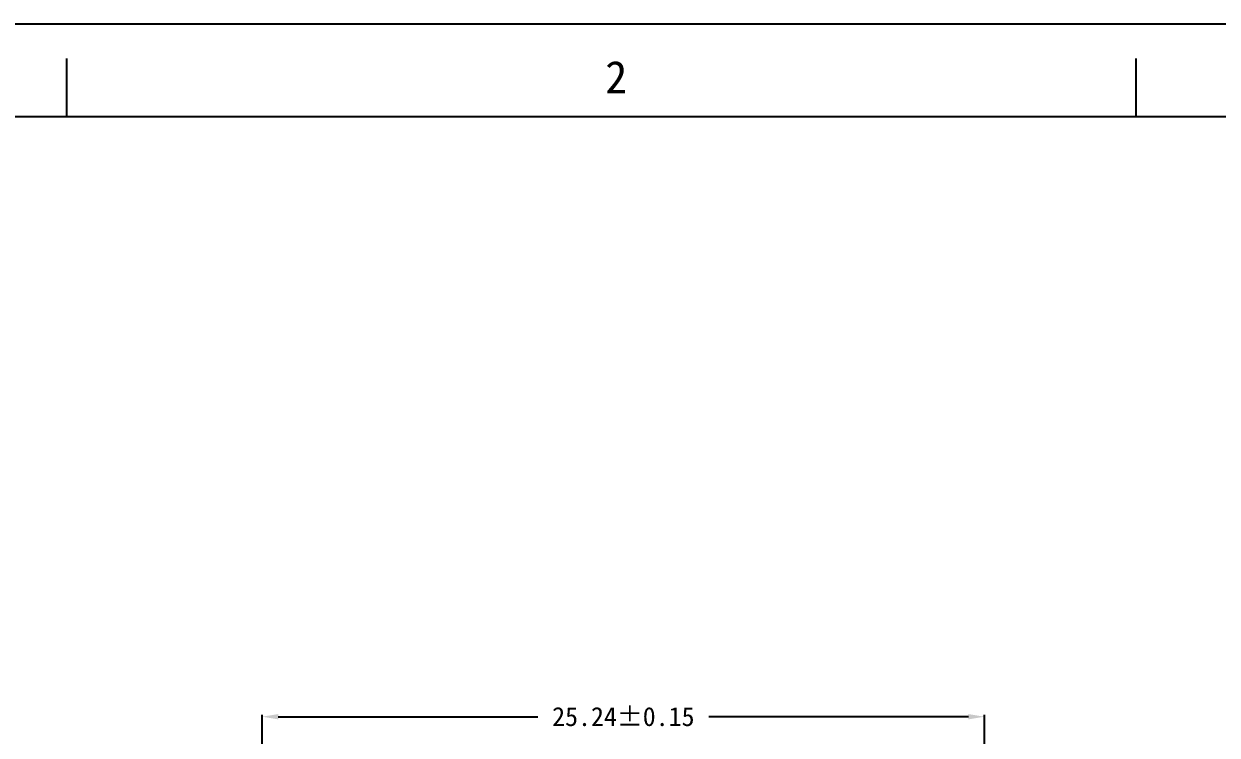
# Model space of a CAD drawing. Header units: inches. Extents: x 228 to 459, y 170 to 330.
# Drawn here: x 267.05 to 308.76, y 305.05 to 329.92 of the extents above; entities that cross this region are included whole.
import ezdxf

# ---------------------------------------------------------------- set-up
doc = ezdxf.new("R2010")
doc.units = ezdxf.units.IN
doc.header["$MEASUREMENT"] = 0
doc.layers.add('DIM', color=4, linetype='Continuous')
doc.styles.get("Standard").update_dxf_attribs({"font": 'SimSun.ttf'})
doc.styles.add('宋体', font='SimSun.ttf')
doc.dimstyles.new('ISO-25$0', dxfattribs={"dimscale": 0.8, "dimtxt": 4.3, "dimasz": 2, "dimexe": 1.25, "dimexo": 0.3, "dimtad": 0, "dimzin": 9, "dimdsep": 46, "dimtxsty": 'Standard', "dimcen": 2, "dimclrd": 3, "dimclre": 3, "dimclrt": 3, "dimadec": 0, "dimazin": 3, "dimtfac": 1, "dimtmove": 0, "dimatfit": 3, "dimfxl": 1, "dimlwd": -1, "dimarcsym": 0})

# ---------------------------------------------------------------- blocks, each defined once
blk = doc.blocks.new('*D36')
at = {"layer": 'Defpoints', "color": 0, "transparency": 16777216}
for p in [(300.623, 305.694), (275.384, 288.35), (300.623, 288.231)]:
    blk.add_point(p, dxfattribs=at)
at = {"layer": 'DIM', "color": 3, "lineweight": -2, "transparency": 16777216}
for p, q in [((275.384, 288.394), (275.384, 305.764)), ((300.623, 288.274), (300.623, 305.764))]:
    blk.add_line(p, q, dxfattribs=at)
at = {"layer": 'DIM', "color": 3, "transparency": 16777216}
for p, q in [((275.944, 305.694), (285.019, 305.694)), ((300.063, 305.694), (290.988, 305.694))]:
    blk.add_line(p, q, dxfattribs=at)
for points in [[(275.944, 305.787), (275.944, 305.6), (275.384, 305.694)], [(300.063, 305.6), (300.063, 305.787), (300.623, 305.694)]]:
    blk.add_solid(points, dxfattribs=at)
at = {"layer": 'DIM', "color": 3, "transparency": 16777216, "insert": (288.004, 305.694), "char_height": 0.665, "attachment_point": 5}
blk.add_mtext('25.24%%P0.15', dxfattribs=at)

msp = doc.modelspace()

# ---------------------------------------------------------------- linework, layer by layer
at = {"color": 7, "linetype": 'Continuous'}
msp.add_line((227.938, 329.921), (458.649, 329.921), dxfattribs=at)
at = {"linetype": 'Continuous'}
for p, q in [((268.551, 326.683), (268.551, 328.707)), ((305.927, 326.683), (305.927, 328.707)), ((231.176, 326.683), (455.411, 326.683))]:
    msp.add_line(p, q, dxfattribs=at)

# ---------------------------------------------------------------- texts
at = {"color": 4, "linetype": 'Continuous', "style": '宋体'}
msp.add_text('2', height=1.133, dxfattribs=at).set_placement((287.371, 327.493))

# ---------------------------------------------------------------- dimensions: what is measured, and where the dimension line sits
at = {"layer": 'DIM'}
dim = msp.add_linear_dim(base=(300.623, 305.694), p1=(275.384, 288.35), p2=(300.623, 288.231), text='<>%%P0.15', dimstyle='ISO-25$0', override={"dimscale": 0.7, "dimtxt": 0.95, "dimasz": 0.8, "dimexe": 0.1, "dimexo": 0.0625, "dimtofl": 0}, dxfattribs=at)
dim.commit()
dim.dimension.update_dxf_attribs({"geometry": '*D36', "text_midpoint": (288.004, 305.694), "dimtype": 160})

doc.saveas('drawing.dxf')
